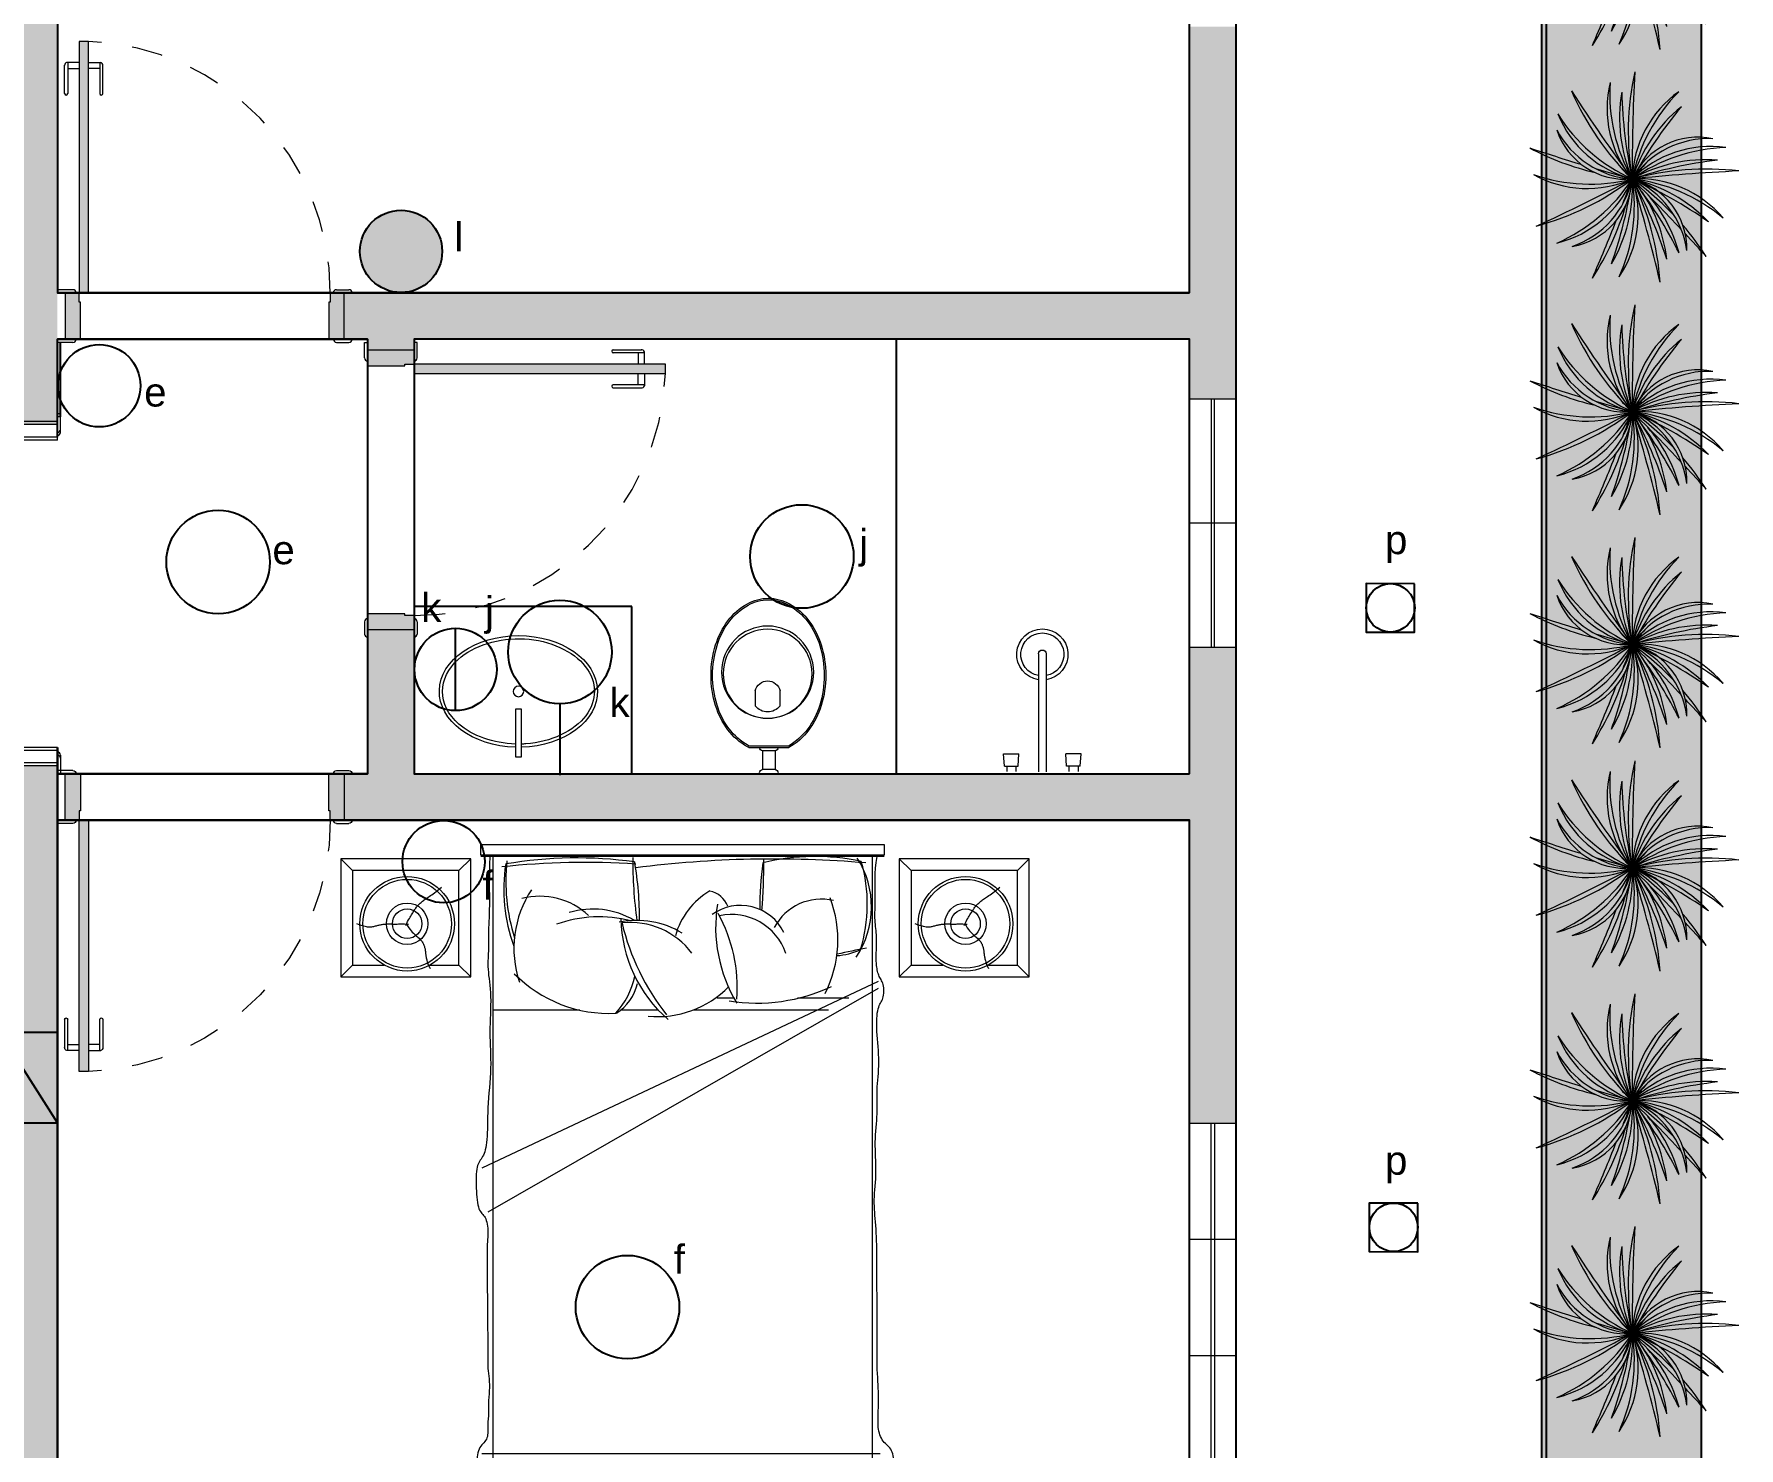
# Model space of a CAD drawing. Header units: inches. Extents: x 2 to 116, y 2 to 108.
# Drawn here: x 52.15 to 57.64, y 42.65 to 47.2 of the extents above; entities that cross this region are included whole.
import ezdxf

# ---------------------------------------------------------------- set-up
doc = ezdxf.new("R2010")
doc.units = ezdxf.units.IN
doc.header["$MEASUREMENT"] = 0
doc.linetypes.add('ACAD_ISO02W100', pattern=[15, 12, -3])
for name, color, linetype, lineweight in [('03.1 PAREDES', 250, 'Continuous', 25), ('04 ESQUADRIAS', 252, 'Continuous', 9), ('13 MOBÍLIA', 252, 'Continuous', 9), ('14 LOUÇAS - METAIS - BANCADAS', 252, 'Continuous', 9)]:
    doc.layers.add(name, color=color, linetype=linetype, lineweight=lineweight)
doc.layers.add('16.1 VEGETAÇÃO', color=7, linetype='Continuous', lineweight=9, true_color=0x87cb61)
for name, color, linetype in [('ILUMINAÇÃO', 10, 'Continuous'), ('INTERRUPTORES', 106, 'Continuous'), ('PLANTA TUGS_TUES', 7, 'Continuous')]:
    doc.layers.add(name, color=color, linetype=linetype)
doc.styles.get("Standard").update_dxf_attribs({"font": 'arial.ttf'})

# ---------------------------------------------------------------- blocks, each defined once
blk = doc.blocks.new('PORTA 80 MADEIRA')
at = {"layer": '04 ESQUADRIAS'}
for p, q in [((-0.875, 0.01), (-0.915, 0.01)), ((-0.035, 0), (-0.05, 0)), ((-0.05, 0), (-0.05, -0.12)), ((-0.025, 0.01), (0.025, 0.01)), ((0, -0.15), (0, 0)), ((0.025, 0), (0, 0)), ((0.025, 0.01), (0.025, 0)), ((-0.925, 0), (-0.9, 0)), ((-0.9, 0), (-0.9, -0.15)), ((-0.85, 0), (-0.865, 0)), ((-0.85, -0.12), (-0.85, 0)), ((-0.925, -0.15), (-0.9, -0.15)), ((-0.875, -0.16), (-0.915, -0.16)), ((-0.865, -0.15), (-0.855, -0.15)), ((-0.855, -0.15), (-0.855, -0.12)), ((-0.855, -0.12), (-0.85, -0.12)), ((-0.045, -0.15), (-0.075, -0.15)), ((-0.075, -0.15), (-0.075, -0.96)), ((-0.05, -0.12), (-0.045, -0.12)), ((-0.045, -0.12), (-0.045, -0.15)), ((-0.045, -0.96), (-0.045, -0.15)), ((-0.045, -0.15), (-0.035, -0.15)), ((-0.025, -0.16), (0.025, -0.16)), ((0.025, -0.15), (0, -0.15)), ((0.025, -0.16), (0.025, -0.15)), ((-0.1215, -0.7923), (-0.1215, -0.8836)), ((-0.1115, -0.8923), (-0.1115, -0.7923)), ((-0.0085, -0.8923), (-0.0085, -0.7923)), ((0.0015, -0.7923), (0.0015, -0.8836)), ((-0.1115, -0.8723), (-0.075, -0.8723)), ((-0.0085, -0.8723), (-0.045, -0.8723)), ((-0.075, -0.8923), (-0.115, -0.8923)), ((-0.045, -0.8923), (-0.005, -0.8923)), ((-0.075, -0.96), (-0.045, -0.96))]:
    blk.add_line(p, q, dxfattribs=at)
for centre, radius, start, end in [((-0.915, 0), 0.01, 90, 180), ((-0.875, 0), 0.01, 0, 90), ((-0.025, 0), 0.01, 90, 180), ((-0.915, -0.15), 0.01, 180, 270), ((-0.875, -0.15), 0.01, 270, 0), ((-0.025, -0.15), 0.01, 180, 270), ((-0.1165, -0.7923), 0.005, 0, 180), ((-0.0035, -0.7923), 0.005, 0, 180), ((-0.1115, -0.883), 0.01, 176.4764, 249.8079), ((-0.0085, -0.883), 0.01, 290.1921, 3.5236)]:
    blk.add_arc(centre, radius, start, end, dxfattribs=at)
at = {"layer": '04 ESQUADRIAS', "linetype": 'ACAD_ISO02W100', "ltscale": 0.005}
blk.add_arc((-0.045, -0.1506), 0.81, 179.9607, 267.8778, dxfattribs=at)
blk = doc.blocks.new('JANELA 150')
at = {"layer": '04 ESQUADRIAS'}
for p, q in [((0, 0.15), (1.5, 0.15)), ((0, 0), (0, 0.15)), ((0.375, 0), (0.375, 0.15)), ((0.75, 0), (0.75, 0.15)), ((1.125, 0), (1.125, 0.15)), ((1.5, 0.15), (1.5, 0)), ((0, 0.08), (1.5, 0.08)), ((1.5, 0.07), (0, 0.07)), ((1.5, 0), (0, 0))]:
    blk.add_line(p, q, dxfattribs=at)
blk = doc.blocks.new('JANELA 80')
at = {"layer": '04 ESQUADRIAS'}
for p, q in [((0, 0.15), (0, 0)), ((0, 0.15), (0, 0)), ((0.8, 0.15), (0, 0.15)), ((0.4, 0.15), (0.4, 0)), ((0.8, 0.15), (0.8, 0)), ((0.8, 0.15), (0.8, 0)), ((0.8, 0.08), (0, 0.08)), ((0, 0.07), (0.8, 0.07)), ((0, 0), (0.8, 0))]:
    blk.add_line(p, q, dxfattribs=at)
blk = doc.blocks.new('PORTA CORRE 100X15')
at = {"layer": '04 ESQUADRIAS'}
for p, q in [((0.1691, 0.2016), (0.1691, 0.2266)), ((0.1891, 0.2016), (0.1891, 0.2266)), ((-0.7467, 0.1966), (0.2491, 0.1966)), ((-0.7467, 0.1966), (-0.7467, 0.1616)), ((0.1541, 0.2016), (0.2041, 0.2016)), ((0.1541, 0.1966), (0.1541, 0.2016)), ((0.1891, 0.2152), (0.1691, 0.2152)), ((0.2041, 0.1966), (0.2041, 0.2016)), ((0.2491, 0.1966), (0.2491, 0.1616)), ((-0.7467, 0.1616), (0.2491, 0.1616)), ((0, 0), (0, 0.15)), ((0, 0.15), (0.05, 0.15)), ((0.05, 0), (0.05, 0.15)), ((0.1541, 0.1566), (0.1541, 0.1616)), ((0.1541, 0.1566), (0.2041, 0.1566)), ((0.1691, 0.1566), (0.1691, 0.1316)), ((0.1891, 0.143), (0.1691, 0.143)), ((0.1891, 0.1566), (0.1891, 0.1316)), ((0.2041, 0.1566), (0.2041, 0.1616)), ((1.05, 0.15), (1.065, 0.15)), ((1.05, 0), (1.05, 0.15)), ((1.075, 0.16), (1.125, 0.16)), ((1.1, 0), (1.1, 0.15)), ((1.125, 0.15), (1.1, 0.15)), ((1.125, 0.16), (1.125, 0.15)), ((-0.025, -0.01), (-0.025, 0)), ((-0.025, 0), (0, 0)), ((0.05, 0), (0.035, 0)), ((1.05, 0), (1.065, 0)), ((1.125, 0), (1.1, 0)), ((1.125, -0.01), (1.125, 0)), ((0.025, -0.01), (-0.025, -0.01)), ((1.075, -0.01), (1.125, -0.01))]:
    blk.add_line(p, q, dxfattribs=at)
for centre, start, end in [((0.1791, 0.2266), 0.2372, 179.7628), ((0.1791, 0.1316), 180.2372, 359.7628), ((1.075, 0.15), 90, 180), ((0.025, 0), 270, 0), ((1.075, 0), 180, 270)]:
    blk.add_arc(centre, 0.01, start, end, dxfattribs=at)
blk = doc.blocks.new('CAMA CASA')
at = {"layer": '13 MOBÍLIA'}
for p, q in [((-0.6117, 0.0381), (-0.6117, 2.0046)), ((0.6117, 0.0381), (0.6117, 2.0046)), ((-0.6374, 1.9636), (0.6467, 1.9636)), ((-0.6304, 0.4637), (0.6274, 1.1849)), ((-0.6304, 0.4412), (0.6467, 1.0432)), ((-0.5364, 0.4954), (-0.371, 0.4954)), ((-0.4702, 0.5335), (-0.0332, 0.5335)), ((-0.1662, 0.4954), (-0.1111, 0.4954)), ((0.0781, 0.5335), (0.1992, 0.5335)), ((0.3313, 0.5335), (0.6117, 0.5335)), ((-0.6498, 0.0381), (0.6498, 0.0381))]:
    blk.add_line(p, q, dxfattribs=at)
blk.add_lwpolyline([(0.6208, 0.0381), (0.622, 0.0644), (0.6226, 0.086), (0.6229, 0.1066), (0.623, 0.1263), (0.623, 0.1449), (0.6229, 0.1626), (0.6228, 0.1793), (0.6229, 0.1949), (0.623, 0.2095), (0.6234, 0.223), (0.6238, 0.2356), (0.6242, 0.2472), (0.6247, 0.2579), (0.6252, 0.2678), (0.6255, 0.2768), (0.6258, 0.285), (0.6259, 0.2925), (0.626, 0.2994), (0.6259, 0.3059), (0.6258, 0.312), (0.6257, 0.318), (0.6257, 0.324), (0.6257, 0.3301), (0.6258, 0.3365), (0.6261, 0.3434), (0.6264, 0.3507), (0.6268, 0.3584), (0.6272, 0.3665), (0.6274, 0.3749), (0.6275, 0.3836), (0.6273, 0.3927), (0.6269, 0.402), (0.6261, 0.4116), (0.6251, 0.4215), (0.6239, 0.4317), (0.6227, 0.4424), (0.6214, 0.4535), (0.6203, 0.4651), (0.6194, 0.4772), (0.6188, 0.49), (0.6186, 0.5034), (0.6187, 0.5173), (0.619, 0.5316), (0.6195, 0.5463), (0.62, 0.5611), (0.6205, 0.5759), (0.6209, 0.5907), (0.621, 0.6054), (0.6209, 0.6197), (0.6205, 0.6339), (0.62, 0.6479), (0.6195, 0.662), (0.619, 0.6761), (0.6187, 0.6905), (0.6186, 0.7051), (0.6188, 0.7202), (0.6194, 0.7357), (0.6203, 0.7516), (0.6215, 0.7678), (0.6227, 0.784), (0.624, 0.8003), (0.6253, 0.8165), (0.6265, 0.8324), (0.6274, 0.8479), (0.6281, 0.8629), (0.6285, 0.8774), (0.6288, 0.8913), (0.629, 0.9046), (0.6292, 0.9172), (0.6295, 0.929), (0.63, 0.9401), (0.6306, 0.9504), (0.6316, 0.9598), (0.6328, 0.9684), (0.6343, 0.9763), (0.636, 0.9834), (0.6379, 0.9899), (0.64, 0.9957), (0.6422, 1.001), (0.6446, 1.0056), (0.647, 1.0099), (0.6495, 1.0137), (0.652, 1.0175), (0.6544, 1.0212), (0.6567, 1.0252), (0.6588, 1.0295), (0.6607, 1.0344), (0.6623, 1.04), (0.6635, 1.0465), (0.6644, 1.0537), (0.6651, 1.0617), (0.6654, 1.0702), (0.6656, 1.0791), (0.6655, 1.0884), (0.6653, 1.098), (0.665, 1.1076), (0.6645, 1.1172), (0.6639, 1.1267), (0.6632, 1.136), (0.6623, 1.1448), (0.6612, 1.1531), (0.6598, 1.1608), (0.6583, 1.1677), (0.6564, 1.1736), (0.6542, 1.1785), (0.6519, 1.1826), (0.6493, 1.1861), (0.6467, 1.1892), (0.644, 1.1921), (0.6414, 1.1951), (0.6389, 1.1983), (0.6365, 1.202), (0.6345, 1.2064), (0.6326, 1.2114), (0.6311, 1.2169), (0.6298, 1.223), (0.6288, 1.2294), (0.628, 1.2361), (0.6276, 1.2431), (0.6274, 1.2503), (0.6276, 1.2576), (0.6279, 1.265), (0.6284, 1.2725), (0.6289, 1.28), (0.6294, 1.2877), (0.6297, 1.2954), (0.6298, 1.4344), (0.6296, 1.4422), (0.629, 1.4501), (0.6281, 1.6881), (0.627, 1.6962), (0.6259, 1.7045), (0.6248, 1.713), (0.6238, 1.7218), (0.623, 1.7309), (0.6226, 1.7404), (0.6226, 1.7502), (0.623, 1.7603), (0.6236, 1.7706), (0.6244, 1.7809), (0.6253, 1.7911), (0.6261, 1.841), (0.6269, 1.8506), (0.6274, 1.8598), (0.6277, 1.8683), (0.6278, 1.8763), (0.6278, 1.8837), (0.6278, 1.8905), (0.628, 1.8968), (0.6285, 1.9025), (0.6293, 1.9077), (0.6306, 1.9124), (0.6325, 1.9166), (0.6349, 1.9204), (0.6377, 1.924), (0.6407, 1.9275), (0.6439, 1.9311), (0.6471, 1.9348), (0.6502, 1.9389), (0.6532, 1.9435), (0.6558, 1.9486), (0.6581, 1.9542), (0.6601, 1.9603), (0.6615, 1.9668), (0.6626, 1.9735), (0.663, 1.9804), (0.663, 1.9874), (0.6623, 1.9945), (0.661, 2.0015), (0.659, 2.0083), (0.6565, 2.0149), (0.6534, 2.0211), (0.6499, 2.0269), (0.6458, 2.0322), (0.6414, 2.0368), (0.6365, 2.0406), (0.6314, 2.0436), (0.6259, 2.0458), (0.6203, 2.0472), (0.6146, 2.0479), (0.6088, 2.0479), (0.6032, 2.0473), (0.5978, 2.0461), (0.5926, 2.0444), (0.5877, 2.0421), (0.5832, 2.0394), (0.5789, 2.0364), (0.5749, 2.0331), (0.5712, 2.0296), (0.5676, 2.0259), (0.5642, 2.0223), (0.5609, 2.0186), (0.5577, 2.015), (0.5546, 2.0116), (0.5515, 2.0085), (0.5483, 2.0056), (0.545, 2.0031), (0.5416, 2.0009), (0.538, 1.9993), (0.5341, 1.9982), (0.5299, 1.9977), (0.5255, 1.9977), (0.5208, 1.9981), (0.5159, 1.9988), (0.5109, 1.9998), (0.5057, 2.0008), (0.4872, 1.9944), (0.4292, 1.9905), (0.4157, 1.9901), (0.4017, 1.9894), (0.3872, 1.9888), (0.3722, 1.9882), (0.3568, 1.9878), (0.341, 1.9877), (0.3247, 1.988), (0.308, 1.9889), (0.2912, 1.9901), (0.2744, 1.9917), (0.2578, 1.9934), (0.2418, 1.9951), (0.2264, 1.9966), (0.2119, 1.9979), (0.1986, 1.9987), (0.1866, 1.9991), (0.1756, 1.999), (0.1653, 1.9985), (0.1554, 1.9978), (0.1457, 1.9969), (0.1357, 1.996), (-0.2474, 1.9952), (-0.2587, 1.9945), (-0.2711, 1.994), (-0.2845, 1.9937), (-0.2985, 1.9935), (-0.3131, 1.9934), (-0.3279, 1.9934), (-0.3428, 1.9933), (-0.3575, 1.9932), (-0.3719, 1.9928), (-0.3857, 1.9924), (-0.3988, 1.9918), (-0.4114, 1.9912), (-0.4233, 1.9906), (-0.4346, 1.9903), (-0.4453, 1.9902), (-0.4553, 1.9905), (-0.4647, 1.9912), (-0.4734, 1.9925), (-0.4817, 1.9942), (-0.4896, 1.9961), (-0.4973, 1.9982), (-0.3649, 2.0003), (-0.3726, 2.0022), (-0.3806, 2.0039), (-0.389, 2.0052), (-0.3979, 2.0059), (-0.4453, 2.0062), (-0.4549, 2.006), (-0.4646, 2.0055), (-0.4742, 2.0046), (-0.4836, 2.0035), (-0.4926, 2.0023), (-0.5012, 2.0009), (-0.5091, 1.9995), (-0.5164, 1.9981), (-0.523, 1.9968), (-0.529, 1.9957), (-0.5345, 1.9948), (-0.5393, 1.9943), (-0.5436, 1.9941), (-0.5473, 1.9945), (-0.5504, 1.9953), (-0.5531, 1.9967), (-0.5555, 1.9984), (-0.5576, 2.0006), (-0.5596, 2.0029), (-0.5615, 2.0055), (-0.5634, 2.0083), (-0.5655, 2.0111), (-0.5679, 2.0139), (-0.5704, 2.0167), (-0.5733, 2.0195), (-0.5763, 2.0222), (-0.5796, 2.0249), (-0.5831, 2.0275), (-0.5868, 2.0301), (-0.5907, 2.0325), (-0.5948, 2.0349), (-0.5992, 2.0371), (-0.6036, 2.0391), (-0.6083, 2.0407), (-0.6131, 2.0421), (-0.618, 2.043), (-0.6231, 2.0434), (-0.6283, 2.0433), (-0.6335, 2.0426), (-0.6388, 2.0413), (-0.6441, 2.0396), (-0.6492, 2.0374), (-0.6541, 2.0349), (-0.6587, 2.032), (-0.663, 2.0289), (-0.6669, 2.0256), (-0.6703, 2.0221), (-0.6731, 2.0184), (-0.6756, 2.0145), (-0.6775, 2.0105), (-0.6791, 2.0062), (-0.6802, 2.0017), (-0.681, 1.9969), (-0.6814, 1.9918), (-0.6814, 1.9864), (-0.6811, 1.9808), (-0.6804, 1.9752), (-0.6793, 1.9695), (-0.6778, 1.9639), (-0.676, 1.9586), (-0.6738, 1.9535), (-0.6712, 1.9488), (-0.6682, 1.9446), (-0.6649, 1.9408), (-0.6613, 1.9372), (-0.6577, 1.9338), (-0.654, 1.9302), (-0.6504, 1.9266), (-0.647, 1.9226), (-0.6438, 1.9183), (-0.641, 1.9134), (-0.6385, 1.908), (-0.6363, 1.9023), (-0.6345, 1.8964), (-0.633, 1.8903), (-0.6318, 1.8842), (-0.631, 1.8781), (-0.6304, 1.8721), (-0.6302, 1.8664), (-0.6301, 1.8608), (-0.6303, 1.8551), (-0.6306, 1.8492), (-0.6309, 1.8431), (-0.6312, 1.7964), (-0.6314, 1.7892), (-0.6315, 1.7811), (-0.6314, 1.7722), (-0.6311, 1.7625), (-0.6307, 1.7521), (-0.6302, 1.741), (-0.6296, 1.7293), (-0.629, 1.7171), (-0.6284, 1.7045), (-0.6277, 1.6915), (-0.6272, 1.4483), (-0.6266, 1.435), (-0.6261, 1.2904), (-0.6255, 1.2772), (-0.625, 1.2641), (-0.6243, 1.2513), (-0.6237, 1.239), (-0.6229, 1.2273), (-0.6221, 1.2161), (-0.6212, 1.2054), (-0.6203, 1.1952), (-0.6195, 1.1852), (-0.6188, 1.1753), (-0.6183, 1.1655), (-0.618, 1.1554), (-0.6181, 1.1452), (-0.6184, 1.1345), (-0.6191, 1.1235), (-0.6199, 1.1122), (-0.6208, 1.1007), (-0.6217, 1.089), (-0.6225, 1.0772), (-0.6231, 1.0653), (-0.6234, 1.0534), (-0.6235, 1.0416), (-0.6233, 1.0297), (-0.6229, 1.018), (-0.6224, 1.0062), (-0.6219, 0.9944), (-0.6215, 0.9826), (-0.6213, 0.9708), (-0.6213, 0.959), (-0.6217, 0.9471), (-0.6223, 0.9352), (-0.6231, 0.9234), (-0.624, 0.9117), (-0.625, 0.9003), (-0.6259, 0.8891), (-0.6267, 0.8782), (-0.6272, 0.8677), (-0.6275, 0.8577), (-0.6275, 0.848), (-0.6274, 0.8385), (-0.6272, 0.8292), (-0.627, 0.8199), (-0.6269, 0.8105), (-0.6269, 0.8009), (-0.6272, 0.791), (-0.6277, 0.7808), (-0.6285, 0.7701), (-0.6294, 0.7592), (-0.6303, 0.7479), (-0.6311, 0.7363), (-0.6319, 0.7245), (-0.6324, 0.7125), (-0.6326, 0.7003), (-0.6324, 0.688), (-0.6319, 0.6756), (-0.6311, 0.6631), (-0.6302, 0.6507), (-0.6292, 0.6384), (-0.6283, 0.6262), (-0.6274, 0.6143), (-0.6267, 0.6027), (-0.6262, 0.5914), (-0.626, 0.5806), (-0.626, 0.5702), (-0.6263, 0.5605), (-0.6269, 0.5514), (-0.6278, 0.5431), (-0.629, 0.5357), (-0.6304, 0.5292), (-0.6322, 0.5236), (-0.6341, 0.5188), (-0.6362, 0.5147), (-0.6384, 0.5109), (-0.6405, 0.5072), (-0.6426, 0.5036), (-0.6444, 0.4997), (-0.646, 0.4954), (-0.6472, 0.4904), (-0.6481, 0.485), (-0.6486, 0.4792), (-0.6489, 0.4733), (-0.6487, 0.4673), (-0.6483, 0.4615), (-0.6476, 0.4559), (-0.6465, 0.4508), (-0.6452, 0.4463), (-0.6436, 0.4422), (-0.6418, 0.4385), (-0.6399, 0.4351), (-0.638, 0.4317), (-0.6361, 0.4284), (-0.6343, 0.425), (-0.6326, 0.4213), (-0.6311, 0.4173), (-0.6297, 0.4131), (-0.6286, 0.4086), (-0.6276, 0.4039), (-0.6268, 0.3992), (-0.6261, 0.3945), (-0.6255, 0.3899), (-0.6251, 0.3854), (-0.6247, 0.381), (-0.6244, 0.3768), (-0.6243, 0.3725), (-0.6242, 0.3682), (-0.6242, 0.3637), (-0.6242, 0.3588), (-0.6243, 0.3536), (-0.6245, 0.3478), (-0.6247, 0.3415), (-0.625, 0.3347), (-0.6252, 0.3275), (-0.6254, 0.3201), (-0.6255, 0.3126), (-0.6255, 0.305), (-0.6254, 0.2976), (-0.6251, 0.2904), (-0.6246, 0.2835), (-0.6239, 0.2769), (-0.6232, 0.2703), (-0.6224, 0.2638), (-0.6217, 0.2572), (-0.6211, 0.2504), (-0.6205, 0.2433), (-0.6202, 0.2357), (-0.6201, 0.2275), (-0.6202, 0.2189), (-0.6205, 0.2098), (-0.6208, 0.2002), (-0.6211, 0.1903), (-0.6213, 0.18), (-0.6214, 0.1693), (-0.6213, 0.1584), (-0.621, 0.1472), (-0.6206, 0.1353), (-0.6204, 0.1227), (-0.6204, 0.1088), (-0.6209, 0.0935), (-0.6221, 0.0764), (-0.6242, 0.0572), (-0.6268, 0.0381)], dxfattribs=at)
blk.add_lwpolyline([(-0.6498, 0.0343), (0.6498, 0.0343), (0.6498, 0), (-0.6498, 0)], close=True, dxfattribs=at)
for centre, radius, start, end in [((0.0816, 0.2304), 0.3241, 84.7771, 135.4716), ((-0.2382, 0.2322), 0.4368, 0.9424, 49.2605), ((-0.2395, -0.0542), 0.565, 80.9394, 115.2191), ((0.3182, 0.4618), 0.4947, 175.8503, 208.9544), ((-0.5753, 0.2667), 0.4687, 350.8023, 31.3458), ((-0.5504, 0.0735), 0.7669, 13.5374, 38.3047), ((0.3013, 0.4093), 0.1607, 123.2965, 166.3151), ((0.4132, 0.3656), 0.2663, 138.0364, 167.0612), ((0.2359, 0.1126), 0.4316, 44.7003, 92.7411), ((-0.116, 0.3077), 0.3846, 153.4974, 200.6974), ((0.2013, 0.334), 0.3424, 326.5488, 18.5476), ((-0.3174, 0.2002), 0.2916, 146.1664, 212.49), ((-0.0991, 0.1919), 0.4965, 162.8591, 196.0737), ((-0.9723, 2.404), 2.1048, 280.3761, 283.0252), ((-0.4829, 0.1444), 0.214, 93.88, 115.0677), ((-0.1573, 0.4116), 0.1863, 199.1658, 281.9587), ((0.1677, 0.4979), 0.2468, 216.7145, 276.3727), ((-0.1864, 0.352), 0.1561, 206.1579, 305.8329), ((-0.2103, 0.3587), 0.2423, 300.2878, 344.5982), ((0.1483, 0.5279), 0.2837, 238.7367, 281.3333), ((-0.0451, 0.1166), 0.615, 353.9952, 17.4159), ((0.0423, 0.1436), 0.5341, 351.2567, 20.077), ((-0.447, 0.3472), 0.1713, 256.5097, 332.2958), ((1.2692, 0.2449), 1.1307, 179.9478, 189.6198), ((-1.2891, 0.0516), 1.4495, 359.6041, 7.7069), ((0.2894, 0.4724), 0.2647, 239.7476, 286.634), ((0.2691, 0.6305), 0.3979, 255.1366, 290.1108), ((0.4605, 0.3983), 0.2317, 227.1299, 284.2763), ((1.9229, 0.045), 2.185, 175.6146, 179.8937), ((-1.3777, 0.2076), 1.129, 352.4467, 0.0606), ((-0.0711, 0.2283), 0.0806, 201.6793, 257.8243), ((-0.2941, 3.5194), 3.473, 265.1028, 277.3599), ((-0.4276, 0.7277), 0.6895, 257.553, 284.1939), ((0.3131, 2.5976), 2.5401, 266.3241, 276.0974), ((0.3418, 1.3791), 1.3363, 261.94, 279.8398)]:
    blk.add_arc(centre, radius, start, end, dxfattribs=at)
blk = doc.blocks.new('CRIADO MUDO COM ABAJUR PEQUENO')
at = {"layer": '13 MOBÍLIA'}
for p, q in [((-0.4192, 0.3811), (-0.3811, 0.343)), ((-0.0381, 0.343), (0, 0.3811)), ((-0.4192, 0), (-0.3811, 0.0381)), ((0, 0), (-0.0381, 0.0381))]:
    blk.add_line(p, q, dxfattribs=at)
blk.add_lwpolyline([(0, 0), (0, 0.3811), (-0.4192, 0.3811), (-0.4192, 0)], close=True, dxfattribs=at)
for points in [[(-0.2876, 0.343), (-0.3811, 0.343), (-0.3811, 0.0381), (-0.0381, 0.0381), (-0.0381, 0.343), (-0.1403, 0.343)], [(-0.2118, 0.2088), (-0.2157, 0.216), (-0.2195, 0.2223), (-0.2233, 0.2277), (-0.227, 0.2324), (-0.2306, 0.2365), (-0.2342, 0.2402), (-0.2376, 0.2434), (-0.2409, 0.2463), (-0.244, 0.2491), (-0.2469, 0.2517), (-0.2497, 0.2541), (-0.2524, 0.2565), (-0.2548, 0.2589), (-0.2571, 0.2612), (-0.2592, 0.2635), (-0.2611, 0.2658), (-0.2628, 0.2682), (-0.2643, 0.2706), (-0.2657, 0.2731), (-0.267, 0.2756), (-0.268, 0.2781), (-0.269, 0.2806), (-0.2698, 0.2832), (-0.2705, 0.2858), (-0.2711, 0.2883), (-0.2716, 0.2909), (-0.272, 0.2934), (-0.2724, 0.296), (-0.2727, 0.2986), (-0.273, 0.3011), (-0.2733, 0.3037), (-0.2736, 0.3063), (-0.2739, 0.3088), (-0.2743, 0.3114), (-0.2747, 0.314), (-0.2752, 0.3167), (-0.2758, 0.3195), (-0.2764, 0.3224), (-0.2771, 0.3254), (-0.2779, 0.3285), (-0.2788, 0.3318), (-0.2798, 0.3351), (-0.2809, 0.3385), (-0.2822, 0.3418), (-0.2836, 0.3451), (-0.285, 0.3481), (-0.2867, 0.3509), (-0.2884, 0.3533)], [(-0.2187, 0.2123), (-0.2114, 0.2117), (-0.2051, 0.2114), (-0.1994, 0.2112), (-0.1944, 0.2112), (-0.19, 0.2113), (-0.186, 0.2114), (-0.1823, 0.2115), (-0.1788, 0.2116), (-0.1754, 0.2116), (-0.1722, 0.2115), (-0.169, 0.2115), (-0.1659, 0.2114), (-0.1629, 0.2113), (-0.16, 0.2112), (-0.1571, 0.2111), (-0.1543, 0.2111), (-0.1515, 0.2112), (-0.1488, 0.2112), (-0.1462, 0.2114), (-0.1435, 0.2116), (-0.1409, 0.2118), (-0.1382, 0.2121), (-0.1356, 0.2124), (-0.1329, 0.2128), (-0.1303, 0.2133), (-0.1276, 0.2138), (-0.1248, 0.2143), (-0.1221, 0.2149), (-0.1193, 0.2156), (-0.1166, 0.2162), (-0.1138, 0.2169), (-0.111, 0.2177), (-0.1082, 0.2184), (-0.1054, 0.2192), (-0.1026, 0.2198), (-0.0996, 0.2204), (-0.0966, 0.2208), (-0.0934, 0.221), (-0.0901, 0.2209), (-0.0865, 0.2205), (-0.0828, 0.2198), (-0.0789, 0.2188), (-0.0748, 0.2176), (-0.0705, 0.2162), (-0.066, 0.2147), (-0.0615, 0.2131), (-0.0568, 0.2115), (-0.052, 0.21)], [(-0.2093, 0.2154), (-0.2126, 0.2087), (-0.2157, 0.2027), (-0.2186, 0.1974), (-0.2213, 0.1927), (-0.2237, 0.1885), (-0.226, 0.1847), (-0.2281, 0.1812), (-0.2301, 0.178), (-0.232, 0.1749), (-0.2337, 0.172), (-0.2354, 0.1692), (-0.2371, 0.1665), (-0.2387, 0.1639), (-0.2403, 0.1614), (-0.242, 0.1589), (-0.2438, 0.1566), (-0.2456, 0.1542), (-0.2476, 0.152), (-0.2496, 0.1497), (-0.2518, 0.1475), (-0.254, 0.1453), (-0.2563, 0.1432), (-0.2587, 0.1411), (-0.2612, 0.139), (-0.2637, 0.1369), (-0.2664, 0.1348), (-0.2691, 0.1327), (-0.272, 0.1306), (-0.2751, 0.1284), (-0.2783, 0.1261), (-0.2817, 0.1238), (-0.2852, 0.1213), (-0.289, 0.1188), (-0.2931, 0.116), (-0.2974, 0.113), (-0.3021, 0.1096), (-0.3071, 0.1059), (-0.3126, 0.1016), (-0.3184, 0.0968), (-0.3247, 0.0914)]]:
    blk.add_lwpolyline(points, dxfattribs=at)
for radius in [0.1524, 0.1429, 0.0667, 0.0476]:
    blk.add_circle((-0.214, 0.2095), radius, dxfattribs=at)
blk = doc.blocks.new('VASO SANITARIO')
at = {"layer": '14 LOUÇAS - METAIS - BANCADAS'}
for p, q in [((-0.036, 0.2155), (-0.036, 0.2635)), ((-0.036, 0.2155), (-0.036, 0.2635)), ((0.044, 0.2635), (0.044, 0.2155)), ((0.044, 0.2635), (0.044, 0.2155)), ((-0.0633, 0.08), (0.0633, 0.08)), ((-0.0628, 0.0855), (0.063, 0.0855)), ((-0.02, 0.07), (0.02, 0.07)), ((-0.02, 0.07), (-0.02, 0.01)), ((0.02, 0.07), (0.02, 0.01)), ((-0.02, 0.01), (0.02, 0.01))]:
    blk.add_line(p, q, dxfattribs=at)
for points in [[(0.0633, 0.08, 0.01216), (0.0693, 0.0832, 0.106149), (0.1323, 0.1382, 0.085506), (0.1717, 0.2158, 0.075048), (0.1865, 0.3136, 0.075048), (0.1717, 0.4115, 0.085506), (0.1323, 0.489, 0.106149), (0.0693, 0.5441, 0.127424), (0.0015, 0.5617, 0.127424), (-0.0663, 0.5441, 0.106149), (-0.1293, 0.489, 0.085506), (-0.1688, 0.4115, 0.075048), (-0.1835, 0.3136)], [(0.063, 0.0855, 0.008048), (0.0669, 0.0875, 0.106149), (0.1283, 0.1412, 0.085506), (0.1669, 0.2173, 0.075048), (0.1815, 0.3136, 0.075048), (0.1669, 0.41, 0.085506), (0.1283, 0.486, 0.106149), (0.0669, 0.5397, 0.127424), (0.0015, 0.5567, 0.127424), (-0.0639, 0.5397, 0.106149), (-0.1253, 0.486, 0.085506), (-0.164, 0.41, 0.075048), (-0.1785, 0.3136)], [(-0.1835, 0.3136, 0.075048), (-0.1688, 0.2158, 0.085506), (-0.1293, 0.1382, 0.10416), (-0.0633, 0.08, 0.10416)], [(-0.1785, 0.3136, 0.075048), (-0.164, 0.2173, 0.085506), (-0.1253, 0.1412, 0.101413), (-0.0628, 0.0855, 0.101413)]]:
    blk.add_lwpolyline(points, format="xyb", dxfattribs=at)
for centre, radius in [((0.004, 0.3237), 0.1485), ((0.004, 0.3187), 0.1435)]:
    blk.add_circle(centre, radius, dxfattribs=at)
for centre, radius, start, end in [((0.004, 0.2545), 0.041, 12.6804, 167.3196), ((0.004, 0.2545), 0.041, 12.6804, 167.3196), ((0.004, 0.2455), 0.05, 216.8699, 323.1301), ((0.004, 0.2455), 0.05, 216.8699, 323.1301), ((-0.02, 0.08), 0.01, 180, 270), ((0.02, 0.08), 0.01, 270, 360), ((-0.02, 0), 0.01, 90, 180), ((0.02, 0), 0.01, 360, 90)]:
    blk.add_arc(centre, radius, start, end, dxfattribs=at)
blk = doc.blocks.new('CUBA COMUM BANH. GRANDE')
at = {"layer": '14 LOUÇAS - METAIS - BANCADAS'}
for p, q in [((-0.2076, -0.0097), (-0.2076, 0.0097)), ((-0.2076, 0.0097), (-0.054, 0.0097)), ((-0.054, 0.0097), (-0.054, -0.0097)), ((-0.054, -0.0097), (-0.2076, -0.0097))]:
    blk.add_line(p, q, dxfattribs=at)
blk.add_circle((-0.2652, 0), 0.017, dxfattribs=at)
blk.add_ellipse((-0.2652, 0), major_axis=(0, -0.255), ratio=0.705882, start_param=1.608774, end_param=7.816004, dxfattribs=at)
blk.add_open_spline([(-0.0955, 0.0097), (-0.0978, 0.08), (-0.1219, 0.1488), (-0.1901, 0.2265), (-0.2278, 0.245), (-0.2652, 0.245), (-0.3018, 0.245), (-0.3386, 0.2273), (-0.413, 0.1453), (-0.4393, 0.0617), (-0.4301, -0.1012), (-0.3947, -0.1775), (-0.2967, -0.2538), (-0.2364, -0.2544), (-0.1376, -0.1804), (-0.1015, -0.1049), (-0.0957, -0.0189), (-0.0955, -0.0143), (-0.0954, -0.0097)], degree=3, knots=[4.751655, 4.751655, 4.751655, 4.751655, 5.606074, 5.606074, 6.283185, 6.283185, 6.283185, 6.944976, 6.944976, 7.933832, 7.933832, 8.922689, 8.922689, 9.911546, 9.911546, 10.900403, 10.900403, 10.956555, 10.956555, 10.956555, 10.956555], dxfattribs=at)
blk = doc.blocks.new('CHUVEIRO AF E AQ')
at = {"layer": '14 LOUÇAS - METAIS - BANCADAS'}
for p, q in [((-0.0122, 0.38), (-0.0122, 0)), ((0.0122, 0.38), (0.0122, 0)), ((-0.1252, 0.0574), (-0.0754, 0.0575)), ((-0.1218, 0.0175), (-0.1252, 0.0574)), ((-0.0782, 0.0175), (-0.0754, 0.0575)), ((0.0782, 0.0175), (0.0754, 0.0575)), ((0.1252, 0.0574), (0.0754, 0.0575)), ((0.1218, 0.0175), (0.1252, 0.0574)), ((-0.1218, 0.0175), (-0.0782, 0.0175)), ((-0.115, 0.0175), (-0.115, 0.0004)), ((-0.085, 0.0175), (-0.085, 0.0004)), ((0.1218, 0.0175), (0.0782, 0.0175)), ((0.085, 0.0175), (0.085, 0.0004)), ((0.115, 0.0175), (0.115, 0.0004))]:
    blk.add_line(p, q, dxfattribs=at)
for centre, radius, start, end in [((0, 0.3778), 0.0825, 278.4801, 261.5199), ((0, 0.3778), 0.0693, 280.118, 259.882), ((0, 0.38), 0.0122, 0, 180)]:
    blk.add_arc(centre, radius, start, end, dxfattribs=at)
blk = doc.blocks.new('VEGETAÇAO 02')
at = {"layer": '16.1 VEGETAÇÃO'}
blk.add_circle((0, 0), 0.000151, dxfattribs=at)
for centre, radius, start, end in [((0.8912, 0.1519), 0.904, 167.682, 189.6659), ((6.3753, 0.0256), 6.3754, 177.12996, 180.22861), ((0.6318, 0.6464), 0.9039, 203.6596, 225.6474), ((5.1441, 3.7661), 6.3754, 213.1083, 216.20694), ((0.2754, 0.2267), 0.3567, 166.3855, 219.4367), ((0.483, 0.2743), 0.5554, 176.2495, 209.5814), ((0.4476, 0.1954), 0.4884, 170.0574, 203.5585), ((1.3855, 0.3075), 1.4192, 181.1217, 192.5058), ((0.3566, -0.0098), 0.3567, 125.3579, 178.4092), ((0.5444, -0.1101), 0.5554, 135.2219, 168.5539), ((0.4659, -0.1465), 0.4884, 129.0298, 162.531), ((1.2471, -0.6775), 1.4192, 140.0941, 151.4783), ((0.0897, 0.3452), 0.3567, 202.3638, 255.4151), ((0.2297, 0.5057), 0.5554, 212.2278, 245.5598), ((-0.0224, 0.232), 0.2329, 198.2991, 275.5394), ((0.0202, 0.297), 0.2977, 207.6507, 266.0762), ((0.2115, -0.0984), 0.2332, 77.936, 155.0117), ((0.246, -0.1677), 0.2977, 87.265, 145.6907), ((0.0918, 0.8992), 0.9039, 242.1737, 256.451), ((1.6799, 6.1501), 6.3754, 251.62238, 253.18732), ((0.2525, -0.252), 0.3567, 81.9782, 135.0296), ((0.3201, -0.4539), 0.5554, 91.8422, 125.1743), ((0.238, -0.4265), 0.4884, 85.6501, 119.1514), ((0.441, -1.349), 1.4192, 96.7144, 108.0986), ((-0.1448, 0.326), 0.3567, 240.8779, 293.9291), ((-0.1352, 0.5387), 0.5554, 250.7419, 284.0738), ((1.6799, 6.1501), 6.3754, 253.6156, 254.72102), ((0.1909, 0.2285), 0.2977, 216.81, 230.0978), ((0.0918, 0.8992), 0.9039, 262.272, 264.1614), ((4.8263, -4.1656), 6.3754, 138.56552, 139.20101), ((0.2381, -0.872), 0.9039, 83.274, 105.2619), ((0.6468, -6.3425), 6.3754, 92.72266, 95.82132), ((0.0205, -0.3561), 0.3567, 40.2209, 93.2725), ((-0.546, 0.7203), 0.9039, 285.164, 307.1518), ((-2.9648, 5.644), 6.3754, 294.61269, 297.71133), ((-0.3282, 0.1397), 0.3567, 283.8682, 336.9196), ((-0.4662, 0.3019), 0.5554, 293.7322, 327.0642), ((-0.2908, 0.0639), 0.2977, 289.1551, 347.5807), ((-0.2329, 0.0125), 0.2332, 279.826, 356.9018), ((-0.4877, -0.0257), 0.4884, 329.5013, 3.0026), ((-1.4053, 0.1986), 1.4192, 340.5657, 350.0002), ((-0.3374, -0.1156), 0.3567, 325.8294, 18.8809), ((-0.5485, -0.0873), 0.5554, 335.6934, 9.0255), ((-5.9784, 2.2146), 6.3754, 338.8993, 339.67256), ((-6.1066, -1.8314), 6.3754, 13.59432, 16.69298), ((-0.3194, -0.3696), 0.4884, 49.0059, 49.153), ((-0.0567, -0.2262), 0.2332, 358.8077, 75.8836), ((-0.0635, -0.5518), 0.5554, 50.0849, 83.4171), ((-0.1064, -0.4767), 0.4884, 43.8928, 77.3942), ((-0.1183, -0.2732), 0.2977, 8.1367, 66.5625), ((-0.3739, -0.3142), 0.4884, 6.5217, 40.0231), ((-1.2416, -0.6875), 1.4192, 17.5861, 28.9702), ((-0.8114, -0.3983), 0.9039, 4.1457, 26.1335), ((-0.5694, -1.3), 1.4192, 54.9572, 66.3414), ((-0.5231, -0.7372), 0.9039, 43.1496, 54.6316), ((-4.4929, -4.5232), 6.3754, 43.15153, 45.1911), ((-1.1194, -0.8773), 1.4221, 26.7217, 35.9709), ((-0.3194, -0.3696), 0.4884, 15.6515, 40.72), ((-0.8876, 0.1706), 0.9039, 327.1252, 343.7246), ((-5.9784, 2.2146), 6.3754, 336.57392, 338.38477), ((-0.5231, -0.7372), 0.9039, 32.6438, 40.585), ((-4.4929, -4.5232), 6.3754, 42.09245, 42.98121)]:
    blk.add_arc(centre, radius, start, end, dxfattribs=at)
blk = doc.blocks.new('Iluminação Piso')
at = {"layer": 'ILUMINAÇÃO'}
blk.add_lwpolyline([(59.8357, 10.3319), (59.6795, 10.3322), (59.6795, 10.1758), (59.8357, 10.1755)], close=True, dxfattribs=at)
blk.add_circle((59.7577, 10.2542), 0.0781, dxfattribs=at)
blk = doc.blocks.new('Interruptor Simples')
at = {"layer": 'INTERRUPTORES', "color": 3}
blk.add_circle((60.1532, 11.4584), 0.1327, dxfattribs=at)
blk = doc.blocks.new('Interruptor 2 sessões')
at = {"layer": 'INTERRUPTORES'}
blk.add_line((59.253, 11.5804), (59.253, 11.8458), dxfattribs=at)
at = {"layer": 'INTERRUPTORES', "color": 3}
blk.add_circle((59.253, 11.7131), 0.1327, dxfattribs=at)
blk = doc.blocks.new('Interruptor Paralelo')
at = {"transparency": 33554595}
h = blk.add_hatch(color=256, dxfattribs=at)
h.dxf.hatch_style = 1
h.paths.add_polyline_path([(59.132, 10.8454, 1), (59.3974, 10.8454, 1)])
at = {"layer": 'INTERRUPTORES', "color": 3}
blk.add_circle((59.2647, 10.8454), 0.1327, dxfattribs=at)

msp = doc.modelspace()

# ---------------------------------------------------------------- hatches: boundary and pattern name
at = {"layer": '03.1 PAREDES', "true_color": 0xe29d6e}
h = msp.add_hatch(color=33, dxfattribs=at)
h.dxf.hatch_style = 1
h.paths.add_polyline_path([(52.3201, 47.1782), (52.2901, 47.1782), (52.2901, 46.3682), (52.3201, 46.3682)])
h = msp.add_hatch(color=33, dxfattribs=at)
h.dxf.hatch_style = 1
h.paths.add_polyline_path([(52.2951, 46.3382), (52.2901, 46.3382), (52.2901, 46.3682), (52.2801, 46.3682), (52.2451, 46.3682), (52.2451, 46.2182), (52.2951, 46.2182)])
h = msp.add_hatch(color=33, dxfattribs=at)
h.dxf.hatch_style = 1
h.paths.add_polyline_path([(53.1451, 46.3682), (53.1001, 46.3682), (53.1001, 46.3382), (53.0951, 46.3382), (53.0951, 46.2182), (53.1101, 46.2182), (53.1451, 46.2182)])
h = msp.add_hatch(color=33, dxfattribs=at)
h.dxf.hatch_style = 1
h.paths.add_polyline_path([(53.2201, 46.1832), (53.2201, 46.1332), (53.3401, 46.1332), (53.3401, 46.1382), (53.3701, 46.1382), (53.3701, 46.1482), (53.3701, 46.1832)])
h.paths.add_polyline_path([(54.1801, 46.1382), (53.3701, 46.1382), (53.3701, 46.1082), (54.1801, 46.1082)])
h.paths.add_polyline_path([(53.3701, 45.3282), (53.3401, 45.3282), (53.3401, 45.3332), (53.2201, 45.3332), (53.2201, 45.2832), (53.3701, 45.2832)])
h = msp.add_hatch(color=33, dxfattribs=at)
h.dxf.hatch_style = 1
h.paths.add_polyline_path([(52.2951, 44.6982), (52.2901, 44.6982), (52.2901, 44.6682), (52.2801, 44.6682), (52.2451, 44.6682), (52.2451, 44.8182), (52.2951, 44.8182)])
h = msp.add_hatch(color=33, dxfattribs=at)
h.dxf.hatch_style = 1
h.paths.add_polyline_path([(53.1451, 44.6682), (53.1001, 44.6682), (53.1001, 44.6982), (53.0951, 44.6982), (53.0951, 44.8182), (53.1101, 44.8182), (53.1451, 44.8182)])
h = msp.add_hatch(color=33, dxfattribs=at)
h.dxf.hatch_style = 1
h.paths.add_polyline_path([(52.3201, 43.8582), (52.2901, 43.8582), (52.2901, 44.6682), (52.3201, 44.6682)])
at = {"layer": 'PLANTA TUGS_TUES'}
h = msp.add_hatch(dxfattribs=at)
h.set_pattern_fill('GRASS', color=256, scale=0.0075)
h.set_pattern_definition([(90, (1912.17976, 1251.15439), (-0.134703842, 0.134703842), [0.03571875, -0.233688934]), (45, (1912.17976, 1251.15439), (-0.134703842, 0.134703842), [0.03571875, -0.15478125]), (135, (1912.17976, 1251.15439), (-0.134703842, -0.134703842), [0.03571875, -0.15478125])])
h.paths.add_polyline_path([(57.0054, 50.7682), (57.5201, 50.7682), (57.5201, 38.7682), (57.0054, 38.7682)])
h = msp.add_hatch(color=256, dxfattribs=at)
h.dxf.hatch_style = 1
h.paths.add_polyline_path([(52.2201, 49.5682), (55.8701, 49.5682), (55.8701, 48.7256), (56.0201, 48.7256), (56.0201, 49.7182), (52.0701, 49.7182), (52.0701, 46.3682), (52.2201, 46.3682), (52.2201, 46.3782)])
h = msp.add_hatch(color=256, dxfattribs=at)
h.dxf.hatch_style = 1
h.paths.add_polyline_path([(56.0201, 47.2256), (55.8701, 47.2256), (55.8701, 46.3682), (55.8701, 46.0255), (56.0201, 46.0255)])
at = {"layer": 'PLANTA TUGS_TUES', "true_color": 0xe29d6e}
h = msp.add_hatch(color=33, dxfattribs=at)
h.dxf.hatch_style = 1
h.paths.add_polyline_path([(52.3201, 47.1782), (52.2901, 47.1782), (52.2901, 46.3682), (52.3201, 46.3682)])
h = msp.add_hatch(color=33, dxfattribs=at)
h.dxf.hatch_style = 1
h.paths.add_polyline_path([(52.3201, 47.1782), (52.2901, 47.1782), (52.2901, 46.3682), (52.3201, 46.3682)])
at = {"layer": 'PLANTA TUGS_TUES'}
h = msp.add_hatch(color=256, dxfattribs=at)
h.dxf.hatch_style = 1
h.paths.add_polyline_path([(47.6701, 46.2182), (48.9509, 46.2182), (48.9509, 46.3682), (47.5201, 46.3682), (47.5201, 38.9182), (47.6701, 38.9182)])
h.paths.add_polyline_path([(52.2201, 46.2182), (52.0701, 46.2182), (52.0701, 45.9532), (52.2201, 45.9532), (52.2201, 45.9782)])
h.paths.add_polyline_path([(52.2201, 46.3682), (50.9509, 46.3682), (50.9509, 46.2182), (52.0701, 46.2182), (52.2201, 46.2182)])
h = msp.add_hatch(color=256, dxfattribs=at)
h.dxf.hatch_style = 1
h.paths.add_polyline_path([(52.2201, 46.3682), (52.0451, 46.3682), (52.0451, 46.2182), (52.0701, 46.2182), (52.2201, 46.2182)])
h = msp.add_hatch(color=256, dxfattribs=at)
h.dxf.hatch_style = 1
h.paths.add_polyline_path([(52.2201, 44.8432), (52.0701, 44.8432), (52.0701, 38.9182), (52.2201, 38.9182)])
h.paths.add_polyline_path([(52.2301, 46.2082), (52.2201, 46.2082), (52.2201, 46.2182), (52.0701, 46.2182), (52.0701, 46.2082), (52.0601, 46.2082), (52.0601, 45.9682), (52.0701, 45.9682), (52.0701, 45.9432), (52.2201, 45.9432), (52.2201, 45.9682), (52.2301, 45.9682)])
h.paths.add_polyline_path([(53.2201, 46.3682), (53.1451, 46.3682), (53.1451, 46.2182), (53.1701, 46.2182), (53.2201, 46.2182)])
h.paths.add_polyline_path([(53.3701, 46.2082), (53.3701, 46.2182), (53.2201, 46.2182), (53.2201, 46.1832), (53.3701, 46.1832)])
h.paths.add_polyline_path([(55.8701, 46.3682), (53.2201, 46.3682), (53.2201, 46.2182), (55.8701, 46.2182)])
at = {"layer": 'PLANTA TUGS_TUES', "true_color": 0xe29d6e}
h = msp.add_hatch(color=33, dxfattribs=at)
h.dxf.hatch_style = 1
h.paths.add_polyline_path([(52.2951, 46.3382), (52.2901, 46.3382), (52.2901, 46.3682), (52.2801, 46.3682), (52.2451, 46.3682), (52.2451, 46.2182), (52.2951, 46.2182)])
h = msp.add_hatch(color=33, dxfattribs=at)
h.dxf.hatch_style = 1
h.paths.add_polyline_path([(52.2951, 46.3382), (52.2901, 46.3382), (52.2901, 46.3682), (52.2801, 46.3682), (52.2451, 46.3682), (52.2451, 46.2182), (52.2951, 46.2182)])
h = msp.add_hatch(color=33, dxfattribs=at)
h.dxf.hatch_style = 1
h.paths.add_polyline_path([(53.1451, 46.3682), (53.1001, 46.3682), (53.1001, 46.3382), (53.0951, 46.3382), (53.0951, 46.2182), (53.1101, 46.2182), (53.1451, 46.2182)])
h = msp.add_hatch(color=33, dxfattribs=at)
h.dxf.hatch_style = 1
h.paths.add_polyline_path([(53.1451, 46.3682), (53.1001, 46.3682), (53.1001, 46.3382), (53.0951, 46.3382), (53.0951, 46.2182), (53.1101, 46.2182), (53.1451, 46.2182)])
h = msp.add_hatch(color=33, dxfattribs=at)
h.dxf.hatch_style = 1
h.paths.add_polyline_path([(53.2201, 46.1832), (53.2201, 46.1332), (53.3401, 46.1332), (53.3401, 46.1382), (53.3701, 46.1382), (53.3701, 46.1482), (53.3701, 46.1832)])
h.paths.add_polyline_path([(54.1801, 46.1382), (53.3701, 46.1382), (53.3701, 46.1082), (54.1801, 46.1082)])
h.paths.add_polyline_path([(53.3701, 45.3282), (53.3401, 45.3282), (53.3401, 45.3332), (53.2201, 45.3332), (53.2201, 45.2832), (53.3701, 45.2832)])
h = msp.add_hatch(color=33, dxfattribs=at)
h.dxf.hatch_style = 1
h.paths.add_polyline_path([(53.2201, 46.1832), (53.2201, 46.1332), (53.3401, 46.1332), (53.3401, 46.1382), (53.3701, 46.1382), (53.3701, 46.1482), (53.3701, 46.1832)])
h.paths.add_polyline_path([(54.1801, 46.1382), (53.3701, 46.1382), (53.3701, 46.1082), (54.1801, 46.1082)])
h.paths.add_polyline_path([(53.3701, 45.3282), (53.3401, 45.3282), (53.3401, 45.3332), (53.2201, 45.3332), (53.2201, 45.2832), (53.3701, 45.2832)])
at = {"layer": 'PLANTA TUGS_TUES'}
h = msp.add_hatch(color=256, dxfattribs=at)
h.dxf.hatch_style = 1
h.paths.add_polyline_path([(53.3701, 45.2832), (53.2201, 45.2832), (53.2201, 44.8182), (53.3701, 44.8182)])
h = msp.add_hatch(color=256, dxfattribs=at)
h.dxf.hatch_style = 1
h.paths.add_polyline_path([(56.0201, 45.2255), (55.8701, 45.2255), (55.8701, 44.8182), (55.8701, 43.6924), (56.0201, 43.6924)])
at = {"layer": 'PLANTA TUGS_TUES', "true_color": 0xe29d6e}
h = msp.add_hatch(color=33, dxfattribs=at)
h.dxf.hatch_style = 1
h.paths.add_polyline_path([(52.2951, 44.6982), (52.2901, 44.6982), (52.2901, 44.6682), (52.2801, 44.6682), (52.2451, 44.6682), (52.2451, 44.8182), (52.2951, 44.8182)])
h = msp.add_hatch(color=33, dxfattribs=at)
h.dxf.hatch_style = 1
h.paths.add_polyline_path([(52.2951, 44.6982), (52.2901, 44.6982), (52.2901, 44.6682), (52.2801, 44.6682), (52.2451, 44.6682), (52.2451, 44.8182), (52.2951, 44.8182)])
h = msp.add_hatch(color=33, dxfattribs=at)
h.dxf.hatch_style = 1
h.paths.add_polyline_path([(53.1451, 44.6682), (53.1001, 44.6682), (53.1001, 44.6982), (53.0951, 44.6982), (53.0951, 44.8182), (53.1101, 44.8182), (53.1451, 44.8182)])
h = msp.add_hatch(color=33, dxfattribs=at)
h.dxf.hatch_style = 1
h.paths.add_polyline_path([(53.1451, 44.6682), (53.1001, 44.6682), (53.1001, 44.6982), (53.0951, 44.6982), (53.0951, 44.8182), (53.1101, 44.8182), (53.1451, 44.8182)])
at = {"layer": 'PLANTA TUGS_TUES'}
h = msp.add_hatch(color=256, dxfattribs=at)
h.dxf.hatch_style = 1
h.paths.add_polyline_path([(55.8701, 44.8182), (53.1451, 44.8182), (53.1451, 44.6682), (55.8701, 44.6682)])
at = {"layer": 'PLANTA TUGS_TUES', "true_color": 0xe29d6e}
h = msp.add_hatch(color=33, dxfattribs=at)
h.dxf.hatch_style = 1
h.paths.add_polyline_path([(52.3201, 43.8582), (52.2901, 43.8582), (52.2901, 44.6682), (52.3201, 44.6682)])
h = msp.add_hatch(color=33, dxfattribs=at)
h.dxf.hatch_style = 1
h.paths.add_polyline_path([(52.3201, 43.8582), (52.2901, 43.8582), (52.2901, 44.6682), (52.3201, 44.6682)])

# ---------------------------------------------------------------- linework, layer by layer
msp.add_line((57.0201, 50.7682), (57.0201, 38.7682))
for points in [[(57.5201, 52.7682), (47.5201, 52.7682), (47.5201, 30.2682), (57.5201, 30.2682)], [(55.8701, 46.3682), (55.8701, 49.5682), (52.2201, 49.5682), (52.2201, 46.3682)], [(55.8701, 44.8182), (55.8701, 46.2182), (53.3701, 46.2182), (53.3701, 44.8182)]]:
    msp.add_lwpolyline(points, close=True)
for points in [[(56.0201, 38.7682), (56.0201, 49.7182), (52.0701, 49.7182), (52.0701, 46.3682), (47.5201, 46.3682)], [(52.2201, 45.9032), (52.2201, 46.2182), (53.2201, 46.2182), (53.2201, 44.8182), (52.2201, 44.8182)], [(52.2201, 44.9032), (52.2201, 41.4682), (52.7201, 41.4682), (52.7201, 41.3182), (52.2201, 41.3182), (52.2201, 38.9182), (54.2201, 38.9182), (54.2201, 41.3182), (53.7201, 41.3182), (53.7201, 41.4682), (55.8701, 41.4682), (55.8701, 44.6682), (52.2201, 44.6682)]]:
    msp.add_lwpolyline(points)
at = {"layer": 'ILUMINAÇÃO', "color": 6}
msp.add_line((53.8403, 45.0436), (53.8403, 44.8139), dxfattribs=at)
at = {"layer": 'ILUMINAÇÃO'}
for centre in [(54.6201, 45.5182), (52.7384, 45.5005), (53.8403, 45.2104), (54.0581, 43.099)]:
    msp.add_circle(centre, 0.1669, dxfattribs=at)
at = {"layer": 'PLANTA TUGS_TUES'}
for p, q in [((57.5201, 32.7682), (57.5201, 52.7682)), ((57.5201, 32.7682), (57.5201, 52.7682)), ((57.0054, 38.7682), (57.0054, 50.7682)), ((56.0201, 38.7682), (56.0201, 49.7182)), ((56.0201, 38.7682), (56.0201, 49.7182)), ((52.2201, 49.5682), (52.2201, 46.3682)), ((52.2201, 49.5682), (52.2201, 46.3682)), ((55.8701, 46.3682), (55.8701, 49.5682)), ((55.8701, 46.3682), (55.8701, 49.5682)), ((55.8701, 46.3682), (52.2201, 46.3682)), ((55.8701, 46.3682), (52.2201, 46.3682)), ((53.2201, 46.2182), (52.2201, 46.2182)), ((52.2201, 45.9032), (52.2201, 46.2182)), ((53.2201, 46.2182), (52.2201, 46.2182)), ((52.2301, 45.9682), (52.2301, 46.2082)), ((53.2201, 46.2182), (53.2201, 44.8182)), ((53.2201, 46.2182), (53.2201, 44.8182)), ((55.8701, 46.2182), (53.3701, 46.2182)), ((53.3701, 46.2182), (53.3701, 44.8182)), ((55.8701, 46.2182), (53.3701, 46.2182)), ((53.3701, 46.2182), (53.3701, 44.8182)), ((54.9241, 46.2182), (54.9241, 44.8182)), ((55.8701, 44.8182), (55.8701, 46.2182)), ((55.8701, 44.8182), (55.8701, 46.2182)), ((54.0717, 45.3569), (53.3701, 45.3569)), ((53.3701, 45.3569), (53.3701, 44.8182)), ((54.0717, 44.8182), (54.0717, 45.3569)), ((52.2201, 41.4682), (52.2201, 44.9032)), ((52.2201, 41.4682), (52.2201, 44.8932)), ((52.2201, 44.8182), (53.2201, 44.8182)), ((52.2201, 44.8182), (53.2201, 44.8182)), ((53.3701, 44.8182), (55.8701, 44.8182)), ((53.3701, 44.8182), (55.8701, 44.8182)), ((52.2201, 44.6682), (55.8701, 44.6682)), ((52.2201, 44.6682), (55.8701, 44.6682)), ((55.8701, 41.4682), (55.8701, 44.6682)), ((55.8701, 41.4682), (55.8701, 44.6682))]:
    msp.add_line(p, q, dxfattribs=at)
at = {"layer": 'PLANTA TUGS_TUES', "color": 18, "true_color": 0x000000}
msp.add_lwpolyline([(52.2201, 43.6933), (52.2201, 43.9838), (52.0357, 43.9838), (52.0357, 43.6933), (52.2201, 43.6933), (52.0357, 43.9838), (52.0357, 44.0338)], dxfattribs=at)

# ---------------------------------------------------------------- block references
at = {"layer": '04 ESQUADRIAS'}
for name, p, rotation in [('PORTA 80 MADEIRA', (52.2451, 46.2182), 180), ('PORTA 80 MADEIRA', (53.2201, 46.1832), 89.99999999999999), ('PORTA CORRE 100X15', (52.2201, 44.8532), 90.00000000000001)]:
    msp.add_blockref(name, p, dxfattribs=dict(at, rotation=rotation))
at = {"layer": '04 ESQUADRIAS', "xscale": -1}
msp.add_blockref('PORTA 80 MADEIRA', (52.2451, 44.8182), dxfattribs=at)
at = {"layer": 'ILUMINAÇÃO'}
for p in [(-3.2401, 35.0985), (-3.23, 33.1021)]:
    msp.add_blockref('Iluminação Piso', p, dxfattribs=at)
at = {"layer": 'INTERRUPTORES'}
for name, p in [('Interruptor Paralelo', (-5.9367, 35.6563)), ('Interruptor Simples', (-7.798, 34.6102)), ('Interruptor 2 sessões', (-5.7489, 33.4413)), ('Interruptor Simples', (-6.6878, 33.0763))]:
    msp.add_blockref(name, p, dxfattribs=at)
at = {"layer": 'PLANTA TUGS_TUES'}
for p in [(57.297, 47.485), (57.297, 46.735), (57.297, 45.985), (57.297, 45.235), (57.297, 44.5144), (57.297, 43.7644), (57.297, 43.0144)]:
    msp.add_blockref('VEGETAÇAO 02', p, dxfattribs=at)
for name, p, rotation in [('PORTA 80 MADEIRA', (52.2451, 46.2182), 180), ('PORTA 80 MADEIRA', (52.2451, 46.2182), 180), ('PORTA 80 MADEIRA', (53.2201, 46.1832), 89.99999999999999), ('PORTA 80 MADEIRA', (53.2201, 46.1832), 89.99999999999999), ('JANELA 80', (55.8701, 46.0255), 270), ('PORTA CORRE 100X15', (52.2201, 44.8532), 90.00000000000001), ('PORTA CORRE 100X15', (52.2201, 44.8432), 90.00000000000001), ('CAMA CASA', (54.2356, 44.5897), 179.9999999999993), ('CRIADO MUDO COM ABAJUR PEQUENO', (53.1337, 44.5442), 179.9999999999993), ('CRIADO MUDO COM ABAJUR PEQUENO', (54.9339, 44.5442), 179.9999999999993), ('JANELA 150', (56.0201, 42.1924), 89.99999999999999)]:
    msp.add_blockref(name, p, dxfattribs=dict(at, rotation=rotation))
at = {"layer": 'PLANTA TUGS_TUES', "xscale": -1}
for name, p, rotation in [('VASO SANITARIO', (54.5138, 44.8218), 359.9999999999879), ('CHUVEIRO AF E AQ', (55.3954, 44.8247), 359.9999999999879), ('CUBA COMUM BANH. GRANDE', (53.7065, 44.8182), 89.99999999999257)]:
    msp.add_blockref(name, p, dxfattribs=dict(at, rotation=rotation))
msp.add_blockref('PORTA 80 MADEIRA', (52.2451, 44.8182), dxfattribs=at)
msp.add_blockref('PORTA 80 MADEIRA', (52.2451, 44.8182), dxfattribs=at)

# ---------------------------------------------------------------- texts
at = {"layer": 'ILUMINAÇÃO', "char_height": 0.0928, "attachment_point": 1}
for s, insert in [('e', (52.9133, 45.5861)), ('j', (54.8049, 45.6061)), ('p', (56.5, 45.6186)), ('k', (54, 45.0943)), ('p', (56.5, 43.6186)), ('f', (54.2071, 43.3002))]:
    msp.add_mtext_dynamic_manual_height_columns(s, width=0.092805, gutter_width=0.464, heights=[0.0564], dxfattribs=dict(at, insert=insert))
at = {"layer": 'INTERRUPTORES', "char_height": 0.0928, "attachment_point": 1}
for s, insert in [('l', (53.5, 46.5943)), ('e', (52.5, 46.0943)), ('k', (53.3931, 45.4002)), ('j', (53.5987, 45.3897)), ('f', (53.5909, 44.5049))]:
    msp.add_mtext_dynamic_manual_height_columns(s, width=0.092805, gutter_width=0.464, heights=[0.0564], dxfattribs=dict(at, insert=insert))

doc.saveas('drawing.dxf')
